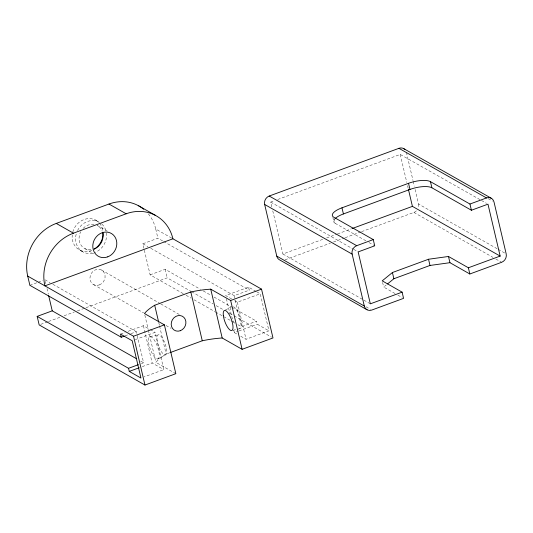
<?xml version="1.0" encoding="UTF-8"?>
<svg xmlns="http://www.w3.org/2000/svg" width="533" height="533" viewBox="0 0 533 533"><rect width="100%" height="100%" fill="white"/><g stroke="black" fill="none" stroke-linecap="round" stroke-linejoin="round"><path stroke-width="0.4" stroke-dasharray="2.67 2" d="M395.046 293.516L383.68 287.06L386.232 284.982M225.339 310.046L231.495 306.761M157.681 359.002A11.866 3.818 69.8 0 0 155.323 341.786A11.866 3.818 69.8 0 0 148.6 342.612A11.866 3.818 69.8 0 0 157.681 359.002L165.283 354.945A10.68 3.438 69.8 0 0 163.165 339.454A10.68 3.438 69.8 0 0 157.108 340.194A10.68 3.438 69.8 0 0 165.283 354.945M29.881 285.315L37.417 282.543M38.169 282.27L42.687 280.605M183.219 293.643L150.126 274.841L142.837 243.768L157.895 238.231L162.931 241.089M271.837 206.877L270.717 202.087L274.615 200.648M277.74 199.502L400.23 154.443L480.786 200.082M150.126 274.841L165.183 269.298L200.435 289.332M40.735 324.357L47.763 321.772M48.543 321.486L60.249 317.182M64.153 315.743L74.3 312.012M77.425 310.866L85.227 307.994M86.006 307.708L167.189 277.846L190.941 291.338M272.776 210.875L282.896 254.014L323.464 239.09M326.589 237.945L336.729 234.214M337.509 233.927L351.553 228.757M285.035 259.824L330.333 243.161M333.458 242.009L344.391 237.991M345.171 237.705L360.794 231.955M361.574 231.668L413.901 212.427A6.782 5.996 -60.4 0 0 416.719 210.482M120.525 334.124L125.102 332.439M128.153 331.313L143.417 325.703L149.6 329.214M256.12 291.444L248.565 287.154L225.672 295.575L231.855 299.086M125.022 335.843L130.292 333.905M131.045 333.631L136.315 331.693L143.604 362.76L141.345 363.593M150.752 248.265L234.207 295.682L249.264 290.145L248.565 287.154M135.255 339.634L155.096 332.339L163.838 369.622L144.003 376.924M234.607 300.645L237.352 302.211L260.244 293.79L268.932 330.84L246.039 339.261L240.55 336.136M175.843 373.686L155.922 362.367A51.041 17.209 -13.2 0 1 166.143 354.065L169.221 352.939M237.898 324.71L241.496 326.756L256.553 321.212L257.252 324.204L268.932 330.84M233.794 330.207L234.36 332.625L238.178 331.226M238.944 330.94L257.252 324.204M142.244 366.637L152.165 362.986L163.838 369.622M150.053 336.596L158.421 334.784M232.961 330.253L239.797 328.768M488.208 198.662L492.552 201.121M481.499 200.488L486.536 203.339M93.581 284.609L143.57 312.831M166.029 325.516L171.1 328.375M415.08 189.462L418.472 203.992L497.549 248.964M498.268 249.371L504.738 253.055M413.901 212.427L492.985 257.392M495.857 259.031L501.613 262.303M334.138 218.75L335.217 223.354L366.104 240.916M368.976 242.548L374.719 245.813M397.885 295.135L402.149 297.554M148.361 213.906A42.373 37.49 -60.4 0 1 155.736 229.023L172.912 238.784M256.806 291.837L260.244 293.79M163.651 241.502L249.264 290.145M142.837 243.768L147.874 246.632M95.207 219.936L98.645 221.888M107.34 231.189L97.213 225.432A13.138 11.619 -60.4 0 1 102.223 231.095M203.313 290.965L211.228 295.462M214.106 297.094L231.375 306.908M232.095 307.314L256.553 321.212M191.66 291.751L213.247 304.017M216.125 305.649L223.327 309.74M229.803 313.424L233.401 315.469M234.12 315.876L271.544 337.142M186.097 295.282L191.134 298.14M194.012 299.773L214.872 311.632M215.592 312.038L230.702 320.626M231.422 321.033L234.3 322.665M234.36 332.625L237.112 334.184M84.92 248.644L93.595 253.575M80.057 250.244L83.488 252.196M150.286 329.607L155.096 332.339M44.945 279.778L49.982 282.637M52.86 284.269L136.315 331.693M140.725 361.127L143.604 362.76M270.717 202.087L353.099 249.024M353.819 249.437L358.156 251.909M282.896 254.014L363.106 299.719M363.832 300.132L370.335 303.837M366.051 306.775L370.355 309.233M101.49 270.004L160 303.464M160.719 303.877L179.501 314.617M400.23 154.443L406.792 182.406M407.538 185.604L408.291 188.795M382.587 282.403L383.68 287.06M332.872 217.557L333.951 222.161M237.352 302.211L246.039 339.261M234.207 295.682L241.496 326.756M226.425 298.793L230.016 314.097M155.736 229.023L157.895 238.231M165.183 269.298L167.189 277.846M158.827 322.851L159.387 325.257M159.574 326.056L166.143 354.065M144.849 315.15L148.227 329.554M148.414 330.353L155.922 362.367M143.417 325.703L152.165 362.986M45.318 281.371L45.878 283.756M46.997 288.54L48.31 294.116M406.413 152.318L413.008 180.58M413.195 181.387L414.328 186.23M418.472 203.992L418.638 205.678A6.782 5.996 -60.4 0 1 418.392 207.397M335.217 223.354A16.949 5.696 -13.1 0 1 334.771 218.99M233.561 306.688A11.866 3.818 69.8 0 1 240.916 320.32A11.866 3.818 69.8 0 1 238.637 328.421M234.487 323.284A11.866 3.818 69.8 0 1 230.896 307.914M90.903 249.77A13.138 11.619 -60.4 0 1 80.749 231.682M83.155 228.364A13.138 11.619 -60.4 0 1 94.334 224.446M99.544 223.274A16.949 14.997 -60.4 0 1 102.969 231.029M91.836 250.41A16.949 14.997 -60.4 0 1 72.241 234.873M72.794 232.022A16.949 14.997 -60.4 0 1 98.445 222.134M101.883 224.087A16.949 14.997 -60.4 0 1 105.98 230.929M106.4 232.981A16.949 14.997 -60.4 0 1 95.267 252.362M92.882 253.128A16.949 14.997 -60.4 0 1 76.439 233.267M77.552 230.529A16.949 14.997 -60.4 0 1 101.29 223.574M99.318 284.922A8.308 7.349 -60.4 0 0 103.029 271.15A8.308 7.349 -60.4 0 0 90.25 275.854A8.308 7.349 -60.4 0 0 99.318 284.922"/><path stroke-width="0.8" d="M398.931 148.321L486.516 197.943A6.782 5.996 -60.5 0 1 493.998 201.94L506.177 253.868A6.782 5.996 -60.4 0 1 501.613 262.303L469.833 273.989L468.38 267.773L448.486 256.473L428.532 259.245L392.415 272.53L382.221 280.851L402.115 292.151L403.568 298.36L371.794 310.053A6.782 5.996 -60.4 0 1 364.312 306.055L276.774 256.113L264.654 204.459A6.782 5.996 -60.4 0 1 269.218 196.031L398.931 148.321A6.782 5.996 -60.5 0 1 404.88 149.507M387.504 283.942L393.874 278.746L429.991 265.454L449.945 262.689L469.833 273.989M402.115 292.151L370.335 303.837L358.156 251.909L374.719 245.813L373.26 239.597L333.778 217.217A16.949 5.696 -13.1 0 1 341.973 207.817L408.531 183.299A16.949 5.716 -13.2 0 1 430.464 181.653L469.953 204.039L471.405 210.249L487.975 204.159L500.154 256.087L468.38 267.773M335.184 218.55A16.949 5.696 -13.1 0 1 343.419 213.953L409.977 189.435A16.949 5.716 -13.2 0 1 431.903 187.789L471.405 210.249M124.269 336.123L121.251 337.229L29.881 285.315L27.723 276.107A42.373 37.49 -60.4 0 1 56.265 223.42L108.979 204.032A42.373 37.49 -60.4 0 1 143.703 209.249M172.912 238.784L44.899 285.868A42.373 37.49 -60.4 0 1 73.441 233.181L126.154 213.793A42.373 37.49 -60.4 0 1 172.912 238.784L261.536 289.139L272.983 337.955L242.109 349.315L222.188 337.995A51.041 17.209 -13.2 0 0 202.267 340.78L169.987 352.653M242.109 349.315L230.662 300.492L210.735 289.172A51.041 17.209 -13.2 0 0 190.814 291.964L154.697 305.249A51.041 17.209 -13.2 0 0 144.47 313.544L164.397 324.864L175.843 373.686L144.969 385.046L39.175 324.93L37.17 316.389L52.234 310.846L136.408 358.676M352.333 228.47L412.415 206.371L500.154 256.087M364.312 306.055L352.133 254.121A6.782 5.996 -60.4 0 1 356.697 245.693L373.26 239.597M469.953 204.039L486.516 197.943M27.723 276.107L133.523 336.223L164.397 324.864M230.662 300.492L261.536 289.139M37.17 316.389L128.54 368.303L138.333 364.699M128.54 368.303L129.272 371.408L139.193 367.763M403.621 148.574L491.199 198.196M269.218 196.031L356.697 245.693M264.654 204.459L352.133 254.121M138.267 205.618L155.443 215.372M108.979 204.032L126.154 213.793M56.265 223.42L73.441 233.181M129.272 371.408L140.952 378.044L132.204 340.76L120.525 334.124L121.251 337.229M367.104 309.8L279.565 259.857A6.782 5.996 -60.4 0 1 277.353 257.646L276.774 256.113M448.486 256.473L449.945 262.689M430.464 181.653L431.903 187.789M428.532 259.245L429.991 265.454M408.531 183.299L409.977 189.435M408.478 189.595L412.415 206.371M392.415 272.53L393.874 278.746M341.973 207.817L343.419 213.953M210.735 289.172L222.188 337.995M190.814 291.964L202.267 340.78M154.697 305.249L158.634 322.052M133.523 336.223L144.969 385.046M48.683 295.708L52.234 310.846M102.709 232.621A13.138 11.619 -60.4 0 1 94.015 249.038M103.122 233.148A16.949 14.997 -60.4 0 1 94.361 249.111M107.753 256.839A13.138 11.619 -60.4 0 0 113.416 235.02A13.138 11.619 -60.4 0 0 93.248 242.682A13.138 11.619 -60.4 0 0 107.753 256.839M223.34 315.556A10.68 3.438 69.8 0 0 231.442 330.58A10.68 3.438 69.8 0 0 229.57 315.336A10.68 3.438 69.8 0 0 223.34 315.556M180.287 330.726A8.048 7.122 -60.4 0 0 183.885 317.375A8.048 7.122 -60.4 0 0 171.499 321.932A8.048 7.122 -60.4 0 0 180.287 330.726"/></g></svg>
